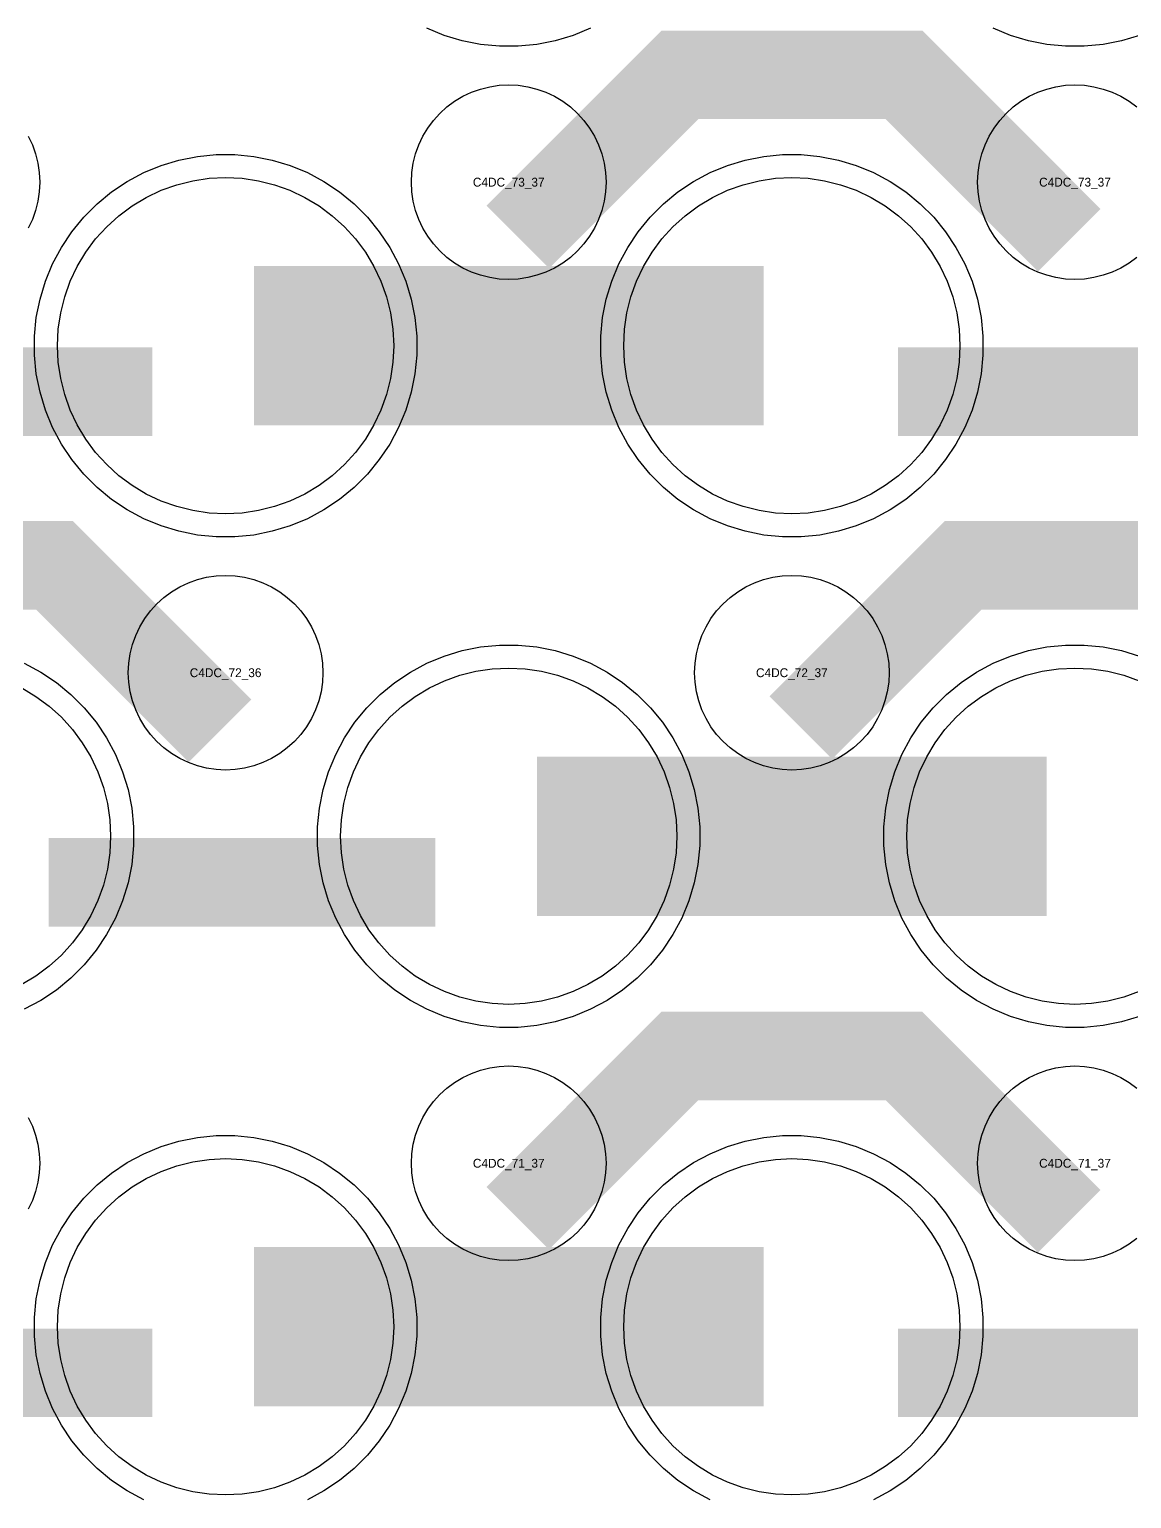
# Model space of a CAD drawing. Extents: x -11880 to 11880, y -14992 to 14992.
# Drawn here: x -295.4 to 16, y -5050.1 to -4635 of the extents above; entities that cross this region are included whole.
import ezdxf
from ezdxf.enums import TextEntityAlignment as Align

# ---------------------------------------------------------------- set-up
doc = ezdxf.new("R2010")
doc.units = 0
doc.header["$MEASUREMENT"] = 0
for name, color, linetype in [('GDS_775_DT_237', 138, 'CONTINUOUS'), ('RDL1_FS', 34, 'CONTINUOUS'), ('RDL_BS', 160, 'CONTINUOUS')]:
    doc.layers.add(name, color=color, linetype=linetype)

msp = doc.modelspace()

# ---------------------------------------------------------------- linework, layer by layer
at = {"layer": 'RDL1_FS', "color": 241, "true_color": 0xf7abae}
for points in [[(-240, -4771.894), (-244.657, -4771.665), (-249.268, -4770.981), (-253.791, -4769.849), (-258.181, -4768.277), (-262.395, -4766.285), (-266.395, -4763.887), (-270.14, -4761.109), (-273.594, -4757.979), (-276.724, -4754.525), (-279.502, -4750.78), (-281.9, -4746.78), (-283.892, -4742.566), (-285.464, -4738.176), (-286.596, -4733.653), (-287.28, -4729.042), (-287.509, -4724.385), (-287.28, -4719.728), (-286.596, -4715.117), (-285.464, -4710.594), (-283.892, -4706.204), (-281.9, -4701.99), (-279.502, -4697.99), (-276.724, -4694.245), (-273.594, -4690.791), (-270.14, -4687.661), (-266.395, -4684.883), (-262.395, -4682.485), (-258.181, -4680.493), (-253.791, -4678.921), (-249.268, -4677.789), (-244.657, -4677.105), (-240, -4676.876), (-235.343, -4677.105), (-230.732, -4677.789), (-226.209, -4678.921), (-221.819, -4680.493), (-217.605, -4682.485), (-213.605, -4684.883), (-209.86, -4687.661), (-206.406, -4690.791), (-203.276, -4694.245), (-200.498, -4697.99), (-198.1, -4701.99), (-196.108, -4706.204), (-194.536, -4710.594), (-193.404, -4715.117), (-192.72, -4719.728), (-192.491, -4724.385), (-192.72, -4729.042), (-193.404, -4733.653), (-194.536, -4738.176), (-196.108, -4742.566), (-198.1, -4746.78), (-200.498, -4750.78), (-203.276, -4754.525), (-206.406, -4757.979), (-209.86, -4761.109), (-213.605, -4763.887), (-217.605, -4766.285), (-221.819, -4768.277), (-226.209, -4769.849), (-230.732, -4770.981), (-235.343, -4771.665)], [(-80, -4771.894), (-84.657, -4771.665), (-89.268, -4770.981), (-93.791, -4769.849), (-98.181, -4768.277), (-102.395, -4766.285), (-106.395, -4763.887), (-110.14, -4761.109), (-113.594, -4757.979), (-116.724, -4754.525), (-119.502, -4750.78), (-121.9, -4746.78), (-123.892, -4742.566), (-125.464, -4738.176), (-126.596, -4733.653), (-127.28, -4729.042), (-127.509, -4724.385), (-127.28, -4719.728), (-126.596, -4715.117), (-125.464, -4710.594), (-123.892, -4706.204), (-121.9, -4701.99), (-119.502, -4697.99), (-116.724, -4694.245), (-113.594, -4690.791), (-110.14, -4687.661), (-106.395, -4684.883), (-102.395, -4682.485), (-98.181, -4680.493), (-93.791, -4678.921), (-89.268, -4677.789), (-84.657, -4677.105), (-80, -4676.876), (-75.343, -4677.105), (-70.732, -4677.789), (-66.209, -4678.921), (-61.819, -4680.493), (-57.605, -4682.485), (-53.605, -4684.883), (-49.86, -4687.661), (-46.406, -4690.791), (-43.276, -4694.245), (-40.498, -4697.99), (-38.1, -4701.99), (-36.108, -4706.204), (-34.536, -4710.594), (-33.404, -4715.117), (-32.72, -4719.728), (-32.491, -4724.385), (-32.72, -4729.042), (-33.404, -4733.653), (-34.536, -4738.176), (-36.108, -4742.566), (-38.1, -4746.78), (-40.498, -4750.78), (-43.276, -4754.525), (-46.406, -4757.979), (-49.86, -4761.109), (-53.605, -4763.887), (-57.605, -4766.285), (-61.819, -4768.277), (-66.209, -4769.849), (-70.732, -4770.981), (-75.343, -4771.665)]]:
    msp.add_lwpolyline(points, close=True, dxfattribs=at)
for points in [[(-231.998, -4724.385, 45, 45, 0), (-159.998, -4724.385, 45, 45, 0)], [(-159.998, -4724.385, 45, 45, 0), (-87.998, -4724.385, 45, 45, 0)]]:
    msp.add_lwpolyline(points, format="xyseb", dxfattribs=at)
at = {"layer": 'RDL1_FS'}
for points in [[(-160, -4910.459), (-164.657, -4910.23), (-169.268, -4909.546), (-173.791, -4908.414), (-178.181, -4906.842), (-182.395, -4904.85), (-186.395, -4902.452), (-190.14, -4899.674), (-193.594, -4896.544), (-196.724, -4893.09), (-199.502, -4889.345), (-201.9, -4885.345), (-203.892, -4881.131), (-205.464, -4876.741), (-206.596, -4872.218), (-207.28, -4867.607), (-207.509, -4862.95), (-207.28, -4858.293), (-206.596, -4853.682), (-205.464, -4849.159), (-203.892, -4844.769), (-201.9, -4840.555), (-199.502, -4836.555), (-196.724, -4832.81), (-193.594, -4829.356), (-190.14, -4826.226), (-186.395, -4823.448), (-182.395, -4821.05), (-178.181, -4819.058), (-173.791, -4817.486), (-169.268, -4816.354), (-164.657, -4815.67), (-160, -4815.441), (-155.343, -4815.67), (-150.732, -4816.354), (-146.209, -4817.486), (-141.819, -4819.058), (-137.605, -4821.05), (-133.605, -4823.448), (-129.86, -4826.226), (-126.406, -4829.356), (-123.276, -4832.81), (-120.498, -4836.555), (-118.1, -4840.555), (-116.108, -4844.769), (-114.536, -4849.159), (-113.404, -4853.682), (-112.72, -4858.293), (-112.491, -4862.95), (-112.72, -4867.607), (-113.404, -4872.218), (-114.536, -4876.741), (-116.108, -4881.131), (-118.1, -4885.345), (-120.498, -4889.345), (-123.276, -4893.09), (-126.406, -4896.544), (-129.86, -4899.674), (-133.605, -4902.452), (-137.605, -4904.85), (-141.819, -4906.842), (-146.209, -4908.414), (-150.732, -4909.546), (-155.343, -4910.23)], [(-240, -5049.024), (-244.657, -5048.795), (-249.268, -5048.111), (-253.791, -5046.979), (-258.181, -5045.407), (-262.395, -5043.415), (-266.395, -5041.017), (-270.14, -5038.239), (-273.594, -5035.109), (-276.724, -5031.655), (-279.502, -5027.91), (-281.9, -5023.91), (-283.892, -5019.696), (-285.464, -5015.306), (-286.596, -5010.783), (-287.28, -5006.172), (-287.509, -5001.515), (-287.28, -4996.858), (-286.596, -4992.247), (-285.464, -4987.724), (-283.892, -4983.334), (-281.9, -4979.12), (-279.502, -4975.12), (-276.724, -4971.375), (-273.594, -4967.921), (-270.14, -4964.791), (-266.395, -4962.013), (-262.395, -4959.615), (-258.181, -4957.623), (-253.791, -4956.051), (-249.268, -4954.919), (-244.657, -4954.235), (-240, -4954.006), (-235.343, -4954.235), (-230.732, -4954.919), (-226.209, -4956.051), (-221.819, -4957.623), (-217.605, -4959.615), (-213.605, -4962.013), (-209.86, -4964.791), (-206.406, -4967.921), (-203.276, -4971.375), (-200.498, -4975.12), (-198.1, -4979.12), (-196.108, -4983.334), (-194.536, -4987.724), (-193.404, -4992.247), (-192.72, -4996.858), (-192.491, -5001.515), (-192.72, -5006.172), (-193.404, -5010.783), (-194.536, -5015.306), (-196.108, -5019.696), (-198.1, -5023.91), (-200.498, -5027.91), (-203.276, -5031.655), (-206.406, -5035.109), (-209.86, -5038.239), (-213.605, -5041.017), (-217.605, -5043.415), (-221.819, -5045.407), (-226.209, -5046.979), (-230.732, -5048.111), (-235.343, -5048.795)], [(-80, -5049.024), (-84.657, -5048.795), (-89.268, -5048.111), (-93.791, -5046.979), (-98.181, -5045.407), (-102.395, -5043.415), (-106.395, -5041.017), (-110.14, -5038.239), (-113.594, -5035.109), (-116.724, -5031.655), (-119.502, -5027.91), (-121.9, -5023.91), (-123.892, -5019.696), (-125.464, -5015.306), (-126.596, -5010.783), (-127.28, -5006.172), (-127.509, -5001.515), (-127.28, -4996.858), (-126.596, -4992.247), (-125.464, -4987.724), (-123.892, -4983.334), (-121.9, -4979.12), (-119.502, -4975.12), (-116.724, -4971.375), (-113.594, -4967.921), (-110.14, -4964.791), (-106.395, -4962.013), (-102.395, -4959.615), (-98.181, -4957.623), (-93.791, -4956.051), (-89.268, -4954.919), (-84.657, -4954.235), (-80, -4954.006), (-75.343, -4954.235), (-70.732, -4954.919), (-66.209, -4956.051), (-61.819, -4957.623), (-57.605, -4959.615), (-53.605, -4962.013), (-49.86, -4964.791), (-46.406, -4967.921), (-43.276, -4971.375), (-40.498, -4975.12), (-38.1, -4979.12), (-36.108, -4983.334), (-34.536, -4987.724), (-33.404, -4992.247), (-32.72, -4996.858), (-32.491, -5001.515), (-32.72, -5006.172), (-33.404, -5010.783), (-34.536, -5015.306), (-36.108, -5019.696), (-38.1, -5023.91), (-40.498, -5027.91), (-43.276, -5031.655), (-46.406, -5035.109), (-49.86, -5038.239), (-53.605, -5041.017), (-57.605, -5043.415), (-61.819, -5045.407), (-66.209, -5046.979), (-70.732, -5048.111), (-75.343, -5048.795)]]:
    msp.add_lwpolyline(points, close=True, dxfattribs=at)
for points in [[(18.181, -4906.842), (13.791, -4908.414), (9.268, -4909.546), (4.657, -4910.23), (0, -4910.459), (-4.657, -4910.23), (-9.268, -4909.546), (-13.791, -4908.414), (-18.181, -4906.842), (-22.395, -4904.85), (-26.395, -4902.452), (-30.14, -4899.674), (-33.594, -4896.544), (-36.724, -4893.09), (-39.502, -4889.345), (-41.9, -4885.345), (-43.892, -4881.131), (-45.464, -4876.741), (-46.596, -4872.218), (-47.28, -4867.607), (-47.509, -4862.95), (-47.28, -4858.293), (-46.596, -4853.682), (-45.464, -4849.159), (-43.892, -4844.769), (-41.9, -4840.555), (-39.502, -4836.555), (-36.724, -4832.81), (-33.594, -4829.356), (-30.14, -4826.226), (-26.395, -4823.448), (-22.395, -4821.05), (-18.181, -4819.058), (-13.791, -4817.486), (-9.268, -4816.354), (-4.657, -4815.67), (0, -4815.441), (4.657, -4815.67), (9.268, -4816.354), (13.791, -4817.486), (18.181, -4819.058)], [(-297.605, -4821.05), (-293.605, -4823.448), (-289.86, -4826.226), (-286.406, -4829.356), (-283.276, -4832.81), (-280.498, -4836.555), (-278.1, -4840.555), (-276.108, -4844.769), (-274.536, -4849.159), (-273.404, -4853.682), (-272.72, -4858.293), (-272.491, -4862.95), (-272.72, -4867.607), (-273.404, -4872.218), (-274.536, -4876.741), (-276.108, -4881.131), (-278.1, -4885.345), (-280.498, -4889.345), (-283.276, -4893.09), (-286.406, -4896.544), (-289.86, -4899.674), (-293.605, -4902.452), (-297.605, -4904.85)]]:
    msp.add_lwpolyline(points, dxfattribs=at)
for points in [[(-151.998, -4862.95, 45, 45, 0), (-79.998, -4862.95, 45, 45, 0)], [(-79.998, -4862.95, 45, 45, 0), (-7.998, -4862.95, 45, 45, 0)], [(-231.998, -5001.515, 45, 45, 0), (-159.998, -5001.515, 45, 45, 0)], [(-159.998, -5001.515, 45, 45, 0), (-87.998, -5001.515, 45, 45, 0)]]:
    msp.add_lwpolyline(points, format="xyseb", dxfattribs=at)
at = {"layer": 'RDL_BS', "color": 241, "true_color": 0xf7abae}
for points in [[(-136.885, -4634.7), (-141.795, -4636.731), (-146.835, -4638.262), (-152.062, -4639.308), (-157.356, -4639.825), (-162.644, -4639.825), (-167.938, -4639.308), (-173.165, -4638.262), (-178.205, -4636.731), (-183.115, -4634.7)], [(18.205, -4636.731), (13.165, -4638.262), (7.938, -4639.308), (2.644, -4639.825), (-2.644, -4639.825), (-7.938, -4639.308), (-13.165, -4638.262), (-18.205, -4636.731), (-23.115, -4634.7)]]:
    msp.add_lwpolyline(points, dxfattribs=at)
at = {"layer": 'RDL_BS'}
for points in [[(-157.438, -4693.699, 25, 25, 0), (-111.623, -4647.884, 25, 25, 0), (-78.07, -4647.884, 25, 25, 0)], [(-1.599, -4694.598, 25, 25, 0), (-48.313, -4647.884, 25, 25, 0), (-78.071, -4647.884, 25, 25, 0)], [(-241.599, -4833.163, 25, 25, 0), (-288.313, -4786.449, 25, 25, 0), (-318.071, -4786.449, 25, 25, 0)], [(-77.438, -4832.264, 25, 25, 0), (-31.623, -4786.449, 25, 25, 0), (1.93, -4786.449, 25, 25, 0)], [(78.401, -4833.163, 25, 25, 0), (31.687, -4786.449, 25, 25, 0), (1.929, -4786.449, 25, 25, 0)], [(-289.984, -4875.963, 25, 25, 0), (-180.719, -4875.963, 25, 25, 0)], [(-157.438, -4970.829, 25, 25, 0), (-111.623, -4925.014, 25, 25, 0), (-78.07, -4925.014, 25, 25, 0)], [(-1.599, -4971.728, 25, 25, 0), (-48.313, -4925.014, 25, 25, 0), (-78.071, -4925.014, 25, 25, 0)], [(-369.984, -5014.528, 25, 25, 0), (-260.719, -5014.528, 25, 25, 0)], [(-49.984, -5014.528, 25, 25, 0), (59.281, -5014.528, 25, 25, 0)]]:
    msp.add_lwpolyline(points, format="xyseb", dxfattribs=at)
for points in [[(-160, -4705.691), (-162.693, -4705.559), (-165.365, -4705.163), (-167.984, -4704.506), (-170.519, -4703.599), (-172.956, -4702.447), (-175.28, -4701.054), (-177.443, -4699.451), (-179.442, -4697.639), (-181.254, -4695.64), (-182.857, -4693.477), (-184.25, -4691.153), (-185.402, -4688.716), (-186.309, -4686.181), (-186.966, -4683.562), (-187.362, -4680.89), (-187.494, -4678.197), (-187.362, -4675.504), (-186.966, -4672.832), (-186.309, -4670.213), (-185.402, -4667.678), (-184.25, -4665.241), (-182.857, -4662.917), (-181.254, -4660.754), (-179.442, -4658.755), (-177.443, -4656.943), (-175.28, -4655.34), (-172.956, -4653.947), (-170.519, -4652.795), (-167.984, -4651.888), (-165.365, -4651.231), (-162.693, -4650.835), (-160, -4650.703), (-157.307, -4650.835), (-154.635, -4651.231), (-152.016, -4651.888), (-149.481, -4652.795), (-147.044, -4653.947), (-144.72, -4655.34), (-142.557, -4656.943), (-140.558, -4658.755), (-138.746, -4660.754), (-137.143, -4662.917), (-135.75, -4665.241), (-134.598, -4667.678), (-133.691, -4670.213), (-133.034, -4672.832), (-132.638, -4675.504), (-132.506, -4678.197), (-132.638, -4680.89), (-133.034, -4683.562), (-133.691, -4686.181), (-134.598, -4688.716), (-135.75, -4691.153), (-137.143, -4693.477), (-138.746, -4695.64), (-140.558, -4697.639), (-142.557, -4699.451), (-144.72, -4701.054), (-147.044, -4702.447), (-149.481, -4703.599), (-152.016, -4704.506), (-154.635, -4705.163), (-157.307, -4705.559)], [(-240, -4844.256), (-242.693, -4844.124), (-245.365, -4843.728), (-247.984, -4843.071), (-250.519, -4842.164), (-252.956, -4841.012), (-255.28, -4839.619), (-257.443, -4838.016), (-259.442, -4836.204), (-261.254, -4834.205), (-262.857, -4832.042), (-264.25, -4829.718), (-265.402, -4827.281), (-266.309, -4824.746), (-266.966, -4822.127), (-267.362, -4819.455), (-267.494, -4816.762), (-267.362, -4814.069), (-266.966, -4811.397), (-266.309, -4808.778), (-265.402, -4806.243), (-264.25, -4803.806), (-262.857, -4801.482), (-261.254, -4799.319), (-259.442, -4797.32), (-257.443, -4795.508), (-255.28, -4793.905), (-252.956, -4792.512), (-250.519, -4791.36), (-247.984, -4790.453), (-245.365, -4789.796), (-242.693, -4789.4), (-240, -4789.268), (-237.307, -4789.4), (-234.635, -4789.796), (-232.016, -4790.453), (-229.481, -4791.36), (-227.044, -4792.512), (-224.72, -4793.905), (-222.557, -4795.508), (-220.558, -4797.32), (-218.746, -4799.319), (-217.143, -4801.482), (-215.75, -4803.806), (-214.598, -4806.243), (-213.691, -4808.778), (-213.034, -4811.397), (-212.638, -4814.069), (-212.506, -4816.762), (-212.638, -4819.455), (-213.034, -4822.127), (-213.691, -4824.746), (-214.598, -4827.281), (-215.75, -4829.718), (-217.143, -4832.042), (-218.746, -4834.205), (-220.558, -4836.204), (-222.557, -4838.016), (-224.72, -4839.619), (-227.044, -4841.012), (-229.481, -4842.164), (-232.016, -4843.071), (-234.635, -4843.728), (-237.307, -4844.124)], [(-80, -4844.256), (-82.693, -4844.124), (-85.365, -4843.728), (-87.984, -4843.071), (-90.519, -4842.164), (-92.956, -4841.012), (-95.28, -4839.619), (-97.443, -4838.016), (-99.442, -4836.204), (-101.254, -4834.205), (-102.857, -4832.042), (-104.25, -4829.718), (-105.402, -4827.281), (-106.309, -4824.746), (-106.966, -4822.127), (-107.362, -4819.455), (-107.494, -4816.762), (-107.362, -4814.069), (-106.966, -4811.397), (-106.309, -4808.778), (-105.402, -4806.243), (-104.25, -4803.806), (-102.857, -4801.482), (-101.254, -4799.319), (-99.442, -4797.32), (-97.443, -4795.508), (-95.28, -4793.905), (-92.956, -4792.512), (-90.519, -4791.36), (-87.984, -4790.453), (-85.365, -4789.796), (-82.693, -4789.4), (-80, -4789.268), (-77.307, -4789.4), (-74.635, -4789.796), (-72.016, -4790.453), (-69.481, -4791.36), (-67.044, -4792.512), (-64.72, -4793.905), (-62.557, -4795.508), (-60.558, -4797.32), (-58.746, -4799.319), (-57.143, -4801.482), (-55.75, -4803.806), (-54.598, -4806.243), (-53.691, -4808.778), (-53.034, -4811.397), (-52.638, -4814.069), (-52.506, -4816.762), (-52.638, -4819.455), (-53.034, -4822.127), (-53.691, -4824.746), (-54.598, -4827.281), (-55.75, -4829.718), (-57.143, -4832.042), (-58.746, -4834.205), (-60.558, -4836.204), (-62.557, -4838.016), (-64.72, -4839.619), (-67.044, -4841.012), (-69.481, -4842.164), (-72.016, -4843.071), (-74.635, -4843.728), (-77.307, -4844.124)], [(-162.644, -4916.95), (-167.938, -4916.433), (-173.165, -4915.387), (-178.205, -4913.856), (-183.115, -4911.825), (-187.777, -4909.333), (-192.191, -4906.386), (-196.292, -4903.024), (-200.074, -4899.242), (-203.436, -4895.141), (-206.383, -4890.727), (-208.875, -4886.065), (-210.906, -4881.155), (-212.437, -4876.115), (-213.483, -4870.888), (-214, -4865.594), (-214, -4860.306), (-213.483, -4855.012), (-212.437, -4849.785), (-210.906, -4844.745), (-208.875, -4839.835), (-206.383, -4835.173), (-203.436, -4830.759), (-200.074, -4826.658), (-196.292, -4822.876), (-192.191, -4819.514), (-187.777, -4816.567), (-183.115, -4814.075), (-178.205, -4812.044), (-173.165, -4810.513), (-167.938, -4809.467), (-162.644, -4808.95), (-157.356, -4808.95), (-152.062, -4809.467), (-146.835, -4810.513), (-141.795, -4812.044), (-136.885, -4814.075), (-132.223, -4816.567), (-127.809, -4819.514), (-123.708, -4822.876), (-119.926, -4826.658), (-116.564, -4830.759), (-113.617, -4835.173), (-111.125, -4839.835), (-109.094, -4844.745), (-107.563, -4849.785), (-106.517, -4855.012), (-106, -4860.306), (-106, -4865.594), (-106.517, -4870.888), (-107.563, -4876.115), (-109.094, -4881.155), (-111.125, -4886.065), (-113.617, -4890.727), (-116.564, -4895.141), (-119.926, -4899.242), (-123.708, -4903.024), (-127.809, -4906.386), (-132.223, -4909.333), (-136.885, -4911.825), (-141.795, -4913.856), (-146.835, -4915.387), (-152.062, -4916.433), (-157.356, -4916.95)], [(-160, -4982.821), (-162.693, -4982.689), (-165.365, -4982.293), (-167.984, -4981.636), (-170.519, -4980.729), (-172.956, -4979.577), (-175.28, -4978.184), (-177.443, -4976.581), (-179.442, -4974.769), (-181.254, -4972.77), (-182.857, -4970.607), (-184.25, -4968.283), (-185.402, -4965.846), (-186.309, -4963.311), (-186.966, -4960.692), (-187.362, -4958.02), (-187.494, -4955.327), (-187.362, -4952.634), (-186.966, -4949.962), (-186.309, -4947.343), (-185.402, -4944.808), (-184.25, -4942.371), (-182.857, -4940.047), (-181.254, -4937.884), (-179.442, -4935.885), (-177.443, -4934.073), (-175.28, -4932.47), (-172.956, -4931.077), (-170.519, -4929.925), (-167.984, -4929.018), (-165.365, -4928.361), (-162.693, -4927.965), (-160, -4927.833), (-157.307, -4927.965), (-154.635, -4928.361), (-152.016, -4929.018), (-149.481, -4929.925), (-147.044, -4931.077), (-144.72, -4932.47), (-142.557, -4934.073), (-140.558, -4935.885), (-138.746, -4937.884), (-137.143, -4940.047), (-135.75, -4942.371), (-134.598, -4944.808), (-133.691, -4947.343), (-133.034, -4949.962), (-132.638, -4952.634), (-132.506, -4955.327), (-132.638, -4958.02), (-133.034, -4960.692), (-133.691, -4963.311), (-134.598, -4965.846), (-135.75, -4968.283), (-137.143, -4970.607), (-138.746, -4972.77), (-140.558, -4974.769), (-142.557, -4976.581), (-144.72, -4978.184), (-147.044, -4979.577), (-149.481, -4980.729), (-152.016, -4981.636), (-154.635, -4982.293), (-157.307, -4982.689)]]:
    msp.add_lwpolyline(points, close=True, dxfattribs=at)
for points in [[(17.443, -4699.451), (15.28, -4701.054), (12.956, -4702.447), (10.519, -4703.599), (7.984, -4704.506), (5.365, -4705.163), (2.693, -4705.559), (0, -4705.691), (-2.693, -4705.559), (-5.365, -4705.163), (-7.984, -4704.506), (-10.519, -4703.599), (-12.956, -4702.447), (-15.28, -4701.054), (-17.443, -4699.451), (-19.442, -4697.639), (-21.254, -4695.64), (-22.857, -4693.477), (-24.25, -4691.153), (-25.402, -4688.716), (-26.309, -4686.181), (-26.966, -4683.562), (-27.362, -4680.89), (-27.494, -4678.197), (-27.362, -4675.504), (-26.966, -4672.832), (-26.309, -4670.213), (-25.402, -4667.678), (-24.25, -4665.241), (-22.857, -4662.917), (-21.254, -4660.754), (-19.442, -4658.755), (-17.443, -4656.943), (-15.28, -4655.34), (-12.956, -4653.947), (-10.519, -4652.795), (-7.984, -4651.888), (-5.365, -4651.231), (-2.693, -4650.835), (0, -4650.703), (2.693, -4650.835), (5.365, -4651.231), (7.984, -4651.888), (10.519, -4652.795), (12.956, -4653.947), (15.28, -4655.34), (17.443, -4656.943)], [(-295.75, -4665.241), (-294.598, -4667.678), (-293.691, -4670.213), (-293.034, -4672.832), (-292.638, -4675.504), (-292.506, -4678.197), (-292.638, -4680.89), (-293.034, -4683.562), (-293.691, -4686.181), (-294.598, -4688.716), (-295.75, -4691.153)], [(18.205, -4913.856), (13.165, -4915.387), (7.938, -4916.433), (2.644, -4916.95), (-2.644, -4916.95), (-7.938, -4916.433), (-13.165, -4915.387), (-18.205, -4913.856), (-23.115, -4911.825), (-27.777, -4909.333), (-32.191, -4906.386), (-36.292, -4903.024), (-40.074, -4899.242), (-43.436, -4895.141), (-46.383, -4890.727), (-48.875, -4886.065), (-50.906, -4881.155), (-52.437, -4876.115), (-53.483, -4870.888), (-54, -4865.594), (-54, -4860.306), (-53.483, -4855.012), (-52.437, -4849.785), (-50.906, -4844.745), (-48.875, -4839.835), (-46.383, -4835.173), (-43.436, -4830.759), (-40.074, -4826.658), (-36.292, -4822.876), (-32.191, -4819.514), (-27.777, -4816.567), (-23.115, -4814.075), (-18.205, -4812.044), (-13.165, -4810.513), (-7.938, -4809.467), (-2.644, -4808.95), (2.644, -4808.95), (7.938, -4809.467), (13.165, -4810.513), (18.205, -4812.044)], [(-296.885, -4814.075), (-292.223, -4816.567), (-287.809, -4819.514), (-283.708, -4822.876), (-279.926, -4826.658), (-276.564, -4830.759), (-273.617, -4835.173), (-271.125, -4839.835), (-269.094, -4844.745), (-267.563, -4849.785), (-266.517, -4855.012), (-266, -4860.306), (-266, -4865.594), (-266.517, -4870.888), (-267.563, -4876.115), (-269.094, -4881.155), (-271.125, -4886.065), (-273.617, -4890.727), (-276.564, -4895.141), (-279.926, -4899.242), (-283.708, -4903.024), (-287.809, -4906.386), (-292.223, -4909.333), (-296.885, -4911.825)], [(17.443, -4976.581), (15.28, -4978.184), (12.956, -4979.577), (10.519, -4980.729), (7.984, -4981.636), (5.365, -4982.293), (2.693, -4982.689), (0, -4982.821), (-2.693, -4982.689), (-5.365, -4982.293), (-7.984, -4981.636), (-10.519, -4980.729), (-12.956, -4979.577), (-15.28, -4978.184), (-17.443, -4976.581), (-19.442, -4974.769), (-21.254, -4972.77), (-22.857, -4970.607), (-24.25, -4968.283), (-25.402, -4965.846), (-26.309, -4963.311), (-26.966, -4960.692), (-27.362, -4958.02), (-27.494, -4955.327), (-27.362, -4952.634), (-26.966, -4949.962), (-26.309, -4947.343), (-25.402, -4944.808), (-24.25, -4942.371), (-22.857, -4940.047), (-21.254, -4937.884), (-19.442, -4935.885), (-17.443, -4934.073), (-15.28, -4932.47), (-12.956, -4931.077), (-10.519, -4929.925), (-7.984, -4929.018), (-5.365, -4928.361), (-2.693, -4927.965), (0, -4927.833), (2.693, -4927.965), (5.365, -4928.361), (7.984, -4929.018), (10.519, -4929.925), (12.956, -4931.077), (15.28, -4932.47), (17.443, -4934.073)], [(-295.75, -4942.371), (-294.598, -4944.808), (-293.691, -4947.343), (-293.034, -4949.962), (-292.638, -4952.634), (-292.506, -4955.327), (-292.638, -4958.02), (-293.034, -4960.692), (-293.691, -4963.311), (-294.598, -4965.846), (-295.75, -4968.283)], [(-263.115, -5050.39), (-267.777, -5047.898), (-272.191, -5044.951), (-276.292, -5041.589), (-280.074, -5037.807), (-283.436, -5033.706), (-286.383, -5029.292), (-288.875, -5024.63), (-290.906, -5019.72), (-292.437, -5014.68), (-293.483, -5009.453), (-294, -5004.159), (-294, -4998.871), (-293.483, -4993.577), (-292.437, -4988.35), (-290.906, -4983.31), (-288.875, -4978.4), (-286.383, -4973.738), (-283.436, -4969.324), (-280.074, -4965.223), (-276.292, -4961.441), (-272.191, -4958.079), (-267.777, -4955.132), (-263.115, -4952.64), (-258.205, -4950.609), (-253.165, -4949.078), (-247.938, -4948.032), (-242.644, -4947.515), (-237.356, -4947.515), (-232.062, -4948.032), (-226.835, -4949.078), (-221.795, -4950.609), (-216.885, -4952.64), (-212.223, -4955.132), (-207.809, -4958.079), (-203.708, -4961.441), (-199.926, -4965.223), (-196.564, -4969.324), (-193.617, -4973.738), (-191.125, -4978.4), (-189.094, -4983.31), (-187.563, -4988.35), (-186.517, -4993.577), (-186, -4998.871), (-186, -5004.159), (-186.517, -5009.453), (-187.563, -5014.68), (-189.094, -5019.72), (-191.125, -5024.63), (-193.617, -5029.292), (-196.564, -5033.706), (-199.926, -5037.807), (-203.708, -5041.589), (-207.809, -5044.951), (-212.223, -5047.898), (-216.885, -5050.39)], [(-103.115, -5050.39), (-107.777, -5047.898), (-112.191, -5044.951), (-116.292, -5041.589), (-120.074, -5037.807), (-123.436, -5033.706), (-126.383, -5029.292), (-128.875, -5024.63), (-130.906, -5019.72), (-132.437, -5014.68), (-133.483, -5009.453), (-134, -5004.159), (-134, -4998.871), (-133.483, -4993.577), (-132.437, -4988.35), (-130.906, -4983.31), (-128.875, -4978.4), (-126.383, -4973.738), (-123.436, -4969.324), (-120.074, -4965.223), (-116.292, -4961.441), (-112.191, -4958.079), (-107.777, -4955.132), (-103.115, -4952.64), (-98.205, -4950.609), (-93.165, -4949.078), (-87.938, -4948.032), (-82.644, -4947.515), (-77.356, -4947.515), (-72.062, -4948.032), (-66.835, -4949.078), (-61.795, -4950.609), (-56.885, -4952.64), (-52.223, -4955.132), (-47.809, -4958.079), (-43.708, -4961.441), (-39.926, -4965.223), (-36.564, -4969.324), (-33.617, -4973.738), (-31.125, -4978.4), (-29.094, -4983.31), (-27.563, -4988.35), (-26.517, -4993.577), (-26, -4998.871), (-26, -5004.159), (-26.517, -5009.453), (-27.563, -5014.68), (-29.094, -5019.72), (-31.125, -5024.63), (-33.617, -5029.292), (-36.564, -5033.706), (-39.926, -5037.807), (-43.708, -5041.589), (-47.809, -5044.951), (-52.223, -5047.898), (-56.885, -5050.39)]]:
    msp.add_lwpolyline(points, dxfattribs=at)
at = {"layer": 'RDL_BS', "color": 241, "true_color": 0xf7abae}
for points in [[(-242.644, -4778.385), (-247.938, -4777.868), (-253.165, -4776.822), (-258.205, -4775.291), (-263.115, -4773.26), (-267.777, -4770.768), (-272.191, -4767.821), (-276.292, -4764.459), (-280.074, -4760.677), (-283.436, -4756.576), (-286.383, -4752.162), (-288.875, -4747.5), (-290.906, -4742.59), (-292.437, -4737.55), (-293.483, -4732.323), (-294, -4727.029), (-294, -4721.741), (-293.483, -4716.447), (-292.437, -4711.22), (-290.906, -4706.18), (-288.875, -4701.27), (-286.383, -4696.608), (-283.436, -4692.194), (-280.074, -4688.093), (-276.292, -4684.311), (-272.191, -4680.949), (-267.777, -4678.002), (-263.115, -4675.51), (-258.205, -4673.479), (-253.165, -4671.948), (-247.938, -4670.902), (-242.644, -4670.385), (-237.356, -4670.385), (-232.062, -4670.902), (-226.835, -4671.948), (-221.795, -4673.479), (-216.885, -4675.51), (-212.223, -4678.002), (-207.809, -4680.949), (-203.708, -4684.311), (-199.926, -4688.093), (-196.564, -4692.194), (-193.617, -4696.608), (-191.125, -4701.27), (-189.094, -4706.18), (-187.563, -4711.22), (-186.517, -4716.447), (-186, -4721.741), (-186, -4727.029), (-186.517, -4732.323), (-187.563, -4737.55), (-189.094, -4742.59), (-191.125, -4747.5), (-193.617, -4752.162), (-196.564, -4756.576), (-199.926, -4760.677), (-203.708, -4764.459), (-207.809, -4767.821), (-212.223, -4770.768), (-216.885, -4773.26), (-221.795, -4775.291), (-226.835, -4776.822), (-232.062, -4777.868), (-237.356, -4778.385)], [(-82.644, -4778.385), (-87.938, -4777.868), (-93.165, -4776.822), (-98.205, -4775.291), (-103.115, -4773.26), (-107.777, -4770.768), (-112.191, -4767.821), (-116.292, -4764.459), (-120.074, -4760.677), (-123.436, -4756.576), (-126.383, -4752.162), (-128.875, -4747.5), (-130.906, -4742.59), (-132.437, -4737.55), (-133.483, -4732.323), (-134, -4727.029), (-134, -4721.741), (-133.483, -4716.447), (-132.437, -4711.22), (-130.906, -4706.18), (-128.875, -4701.27), (-126.383, -4696.608), (-123.436, -4692.194), (-120.074, -4688.093), (-116.292, -4684.311), (-112.191, -4680.949), (-107.777, -4678.002), (-103.115, -4675.51), (-98.205, -4673.479), (-93.165, -4671.948), (-87.938, -4670.902), (-82.644, -4670.385), (-77.356, -4670.385), (-72.062, -4670.902), (-66.835, -4671.948), (-61.795, -4673.479), (-56.885, -4675.51), (-52.223, -4678.002), (-47.809, -4680.949), (-43.708, -4684.311), (-39.926, -4688.093), (-36.564, -4692.194), (-33.617, -4696.608), (-31.125, -4701.27), (-29.094, -4706.18), (-27.563, -4711.22), (-26.517, -4716.447), (-26, -4721.741), (-26, -4727.029), (-26.517, -4732.323), (-27.563, -4737.55), (-29.094, -4742.59), (-31.125, -4747.5), (-33.617, -4752.162), (-36.564, -4756.576), (-39.926, -4760.677), (-43.708, -4764.459), (-47.809, -4767.821), (-52.223, -4770.768), (-56.885, -4773.26), (-61.795, -4775.291), (-66.835, -4776.822), (-72.062, -4777.868), (-77.356, -4778.385)]]:
    msp.add_lwpolyline(points, close=True, dxfattribs=at)
for points in [[(-369.984, -4737.398, 25, 25, 0), (-260.719, -4737.398, 25, 25, 0)], [(-49.984, -4737.398, 25, 25, 0), (59.281, -4737.398, 25, 25, 0)]]:
    msp.add_lwpolyline(points, format="xyseb", dxfattribs=at)

# ---------------------------------------------------------------- texts
at = {"layer": 'GDS_775_DT_237'}
for s, p in [('C4DC_73_37', (-160, -4678.197)), ('C4DC_73_37', (-160, -4678.197)), ('C4DC_73_37', (0, -4678.197)), ('C4DC_73_37', (0, -4678.197)), ('C4DC_72_36', (-240, -4816.762)), ('C4DC_72_36', (-240, -4816.762)), ('C4DC_72_37', (-80, -4816.762)), ('C4DC_72_37', (-80, -4816.762)), ('C4DC_71_37', (-160, -4955.327)), ('C4DC_71_37', (-160, -4955.327)), ('C4DC_71_37', (0, -4955.327)), ('C4DC_71_37', (0, -4955.327))]:
    msp.add_text(s, height=2.5, dxfattribs=at).set_placement(p, align=Align.MIDDLE_CENTER)

doc.saveas('drawing.dxf')
